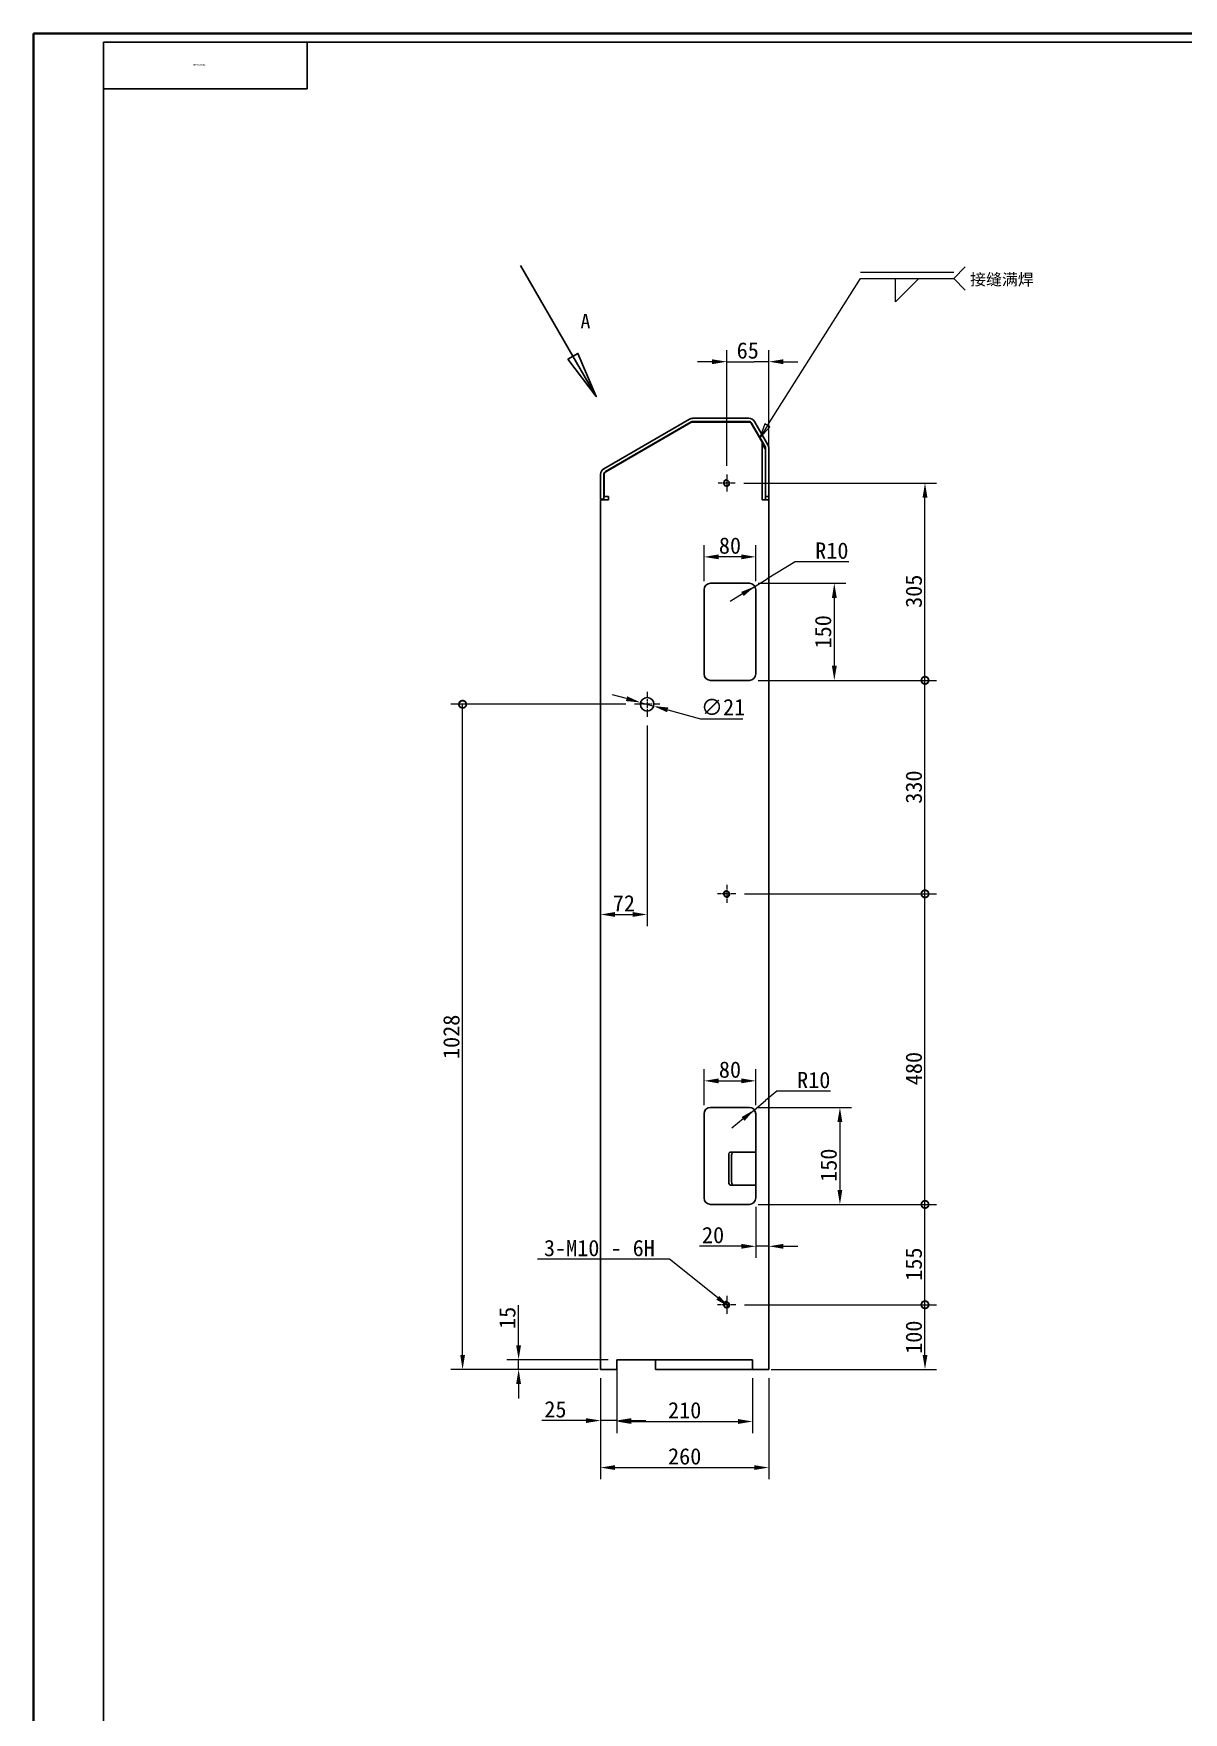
# Model space of a CAD drawing. Header units: millimetres. Extents: x 54 to 7520, y 49 to 5297.
# Drawn here: x 54 to 1832, y 2702 to 5297 of the extents above; entities that cross this region are included whole.
import ezdxf
from ezdxf.enums import TextEntityAlignment as Align

# ---------------------------------------------------------------- set-up
doc = ezdxf.new("R2018")
doc.units = ezdxf.units.MM
doc.header["$LTSCALE"] = 9
doc.linetypes.add('CHAIN', pattern=[0.3543, 0.2362, -0.0295, 0.0591, -0.0295])
doc.linetypes.add('DASHED', pattern=[0.2067, 0.1654, -0.0413])
for name, color, linetype, lineweight, true_color in [('中心标记 (ISO)', 1, 'CHAIN', 18, 0xff0000), ('剖切线 (ISO)', 7, 'CHAIN', 25, 0x008000), ('尺寸 (ISO)', 7, 'Continuous', 18, 0x008000), ('符号 (ISO)', 7, 'Continuous', 18, 0x008000)]:
    doc.layers.add(name, color=color, linetype=linetype, lineweight=lineweight, true_color=true_color)
for name, color, linetype, lineweight in [('可见 (ISO)', 7, 'Continuous', 25), ('可见窄的 (ISO)', 7, 'Continuous', 18), ('图框 (ISO)', 7, 'Continuous', 35)]:
    doc.layers.add(name, color=color, linetype=linetype, lineweight=lineweight)
doc.styles.add('HZ_33', font='simfang.ttf')
doc.styles.get("Standard").update_dxf_attribs({"font": 'simfang.ttf'})
doc.styles.add('最新国标', font='simfang.ttf')
doc.styles.add('注释文本 (ISO)', font='simfang.ttf')
doc.dimstyles.new('默认 (GB)', dxfattribs={"dimscale": 9, "dimtxt": 2.8, "dimasz": 2.5, "dimexe": 2, "dimexo": 1.5, "dimgap": 0.5, "dimtad": 1, "dimtoh": 1, "dimdsep": 46, "dimtxsty": '最新国标', "dimcen": 0.09, "dimdle": 10, "dimclrd": 256, "dimclre": 256, "dimclrt": 256, "dimazin": 2, "dimtfac": 0.535714, "dimtdec": 3, "dimtmove": 0, "dimatfit": 3, "dimfxl": 0, "dimtolj": 1, "dimlwd": -1, "dimlwe": -1, "dimarcsym": 0})
doc.dimstyles.new('默认 (GB)$7', dxfattribs={"dimscale": 9, "dimtxt": 2.8, "dimasz": 2.5, "dimexe": 2, "dimexo": 1.5, "dimgap": 0.5, "dimtad": 1, "dimtoh": 1, "dimdsep": 46, "dimtxsty": '最新国标', "dimcen": 0.09, "dimdle": 10, "dimclrd": 256, "dimclre": 256, "dimclrt": 256, "dimazin": 2, "dimtfac": 0.535714, "dimtdec": 3, "dimtmove": 0, "dimatfit": 3, "dimfxl": 0, "dimtolj": 1, "dimlwd": -1, "dimlwe": -1, "dimarcsym": 0})

# ---------------------------------------------------------------- blocks, each defined once
blk = doc.blocks.new('图框 最新国标')
at = {"layer": '图框 (ISO)'}
for p, q in [((6, 7), (6, 588.5)), ((6, 588.5), (835.5, 588.5))]:
    blk.add_line(p, q, dxfattribs=at)
at = {"layer": '图框 (ISO)', "color": 7, "linetype": 'Continuous', "lineweight": 25}
for p, q in [((18, 587), (834, 587)), ((18, 7), (18, 587)), ((18, 587), (834, 587)), ((53, 587), (53, 579)), ((53, 579), (18, 579))]:
    blk.add_line(p, q, dxfattribs=at)
at = {"layer": '图框 (ISO)', "lineweight": 30}
blk.add_attdef('零件代号', text='', height=2.5, rotation=180, dxfattribs=at).set_placement((35.5, 583), align=Align.MIDDLE_CENTER)
blk = doc.blocks.new('二维转换剖视图0')
at = {"layer": '剖切线 (ISO)', "linetype": 'Continuous'}
for p, q in [((89.64, 548.67), (98.64, 533.08)), ((99.51, 533.58), (97.78, 532.58)), ((102.64, 526.15), (99.51, 533.58)), ((97.78, 532.58), (102.64, 526.15)), ((98.64, 533.08), (102.64, 526.15))]:
    blk.add_line(p, q, dxfattribs=at)
at = {"layer": '剖切线 (ISO)', "linetype": 'Continuous', "flags": 128}
blk.add_lwpolyline([(97.78, 532.58), (102.64, 526.15), (99.51, 533.58), (97.78, 532.58)], dxfattribs=at)
at = {"layer": '剖切线 (ISO)'}
blk.add_solid([(97.78, 532.58), (102.64, 526.15), (99.51, 533.58), (97.78, 532.58)], dxfattribs=at)
at = {"layer": '剖切线 (ISO)', "insert": (99.94, 537.86), "char_height": 2.5, "attachment_point": 7, "style": 'HZ_33'}
blk.add_mtext('A', dxfattribs=at)
blk = doc.blocks.new('*D47')
at = {"layer": 'Defpoints', "color": 0, "transparency": 16777216}
for p in [(930.5, 3231.9), (1190.5, 3231.9), (1190.5, 3080.2)]:
    blk.add_point(p, dxfattribs=at)
at = {"layer": '尺寸 (ISO)', "color": 116, "true_color": 0x00803f, "transparency": 16777216}
for p, q in [((930.5, 3218.4), (930.5, 3062.2)), ((1190.5, 3218.4), (1190.5, 3062.2)), ((953, 3080.2), (1168, 3080.2))]:
    blk.add_line(p, q, dxfattribs=at)
for points in [[(953, 3084), (953, 3076.5), (930.5, 3080.2)], [(1168, 3084), (1168, 3076.5), (1190.5, 3080.2)]]:
    blk.add_solid(points, dxfattribs=at)
at = {"layer": '尺寸 (ISO)', "transparency": 16777216, "insert": (1060.5, 3097.4), "char_height": 25.2, "attachment_point": 5, "style": '最新国标'}
blk.add_mtext('\\A1;260', dxfattribs=at)
blk = doc.blocks.new('*D48')
at = {"layer": 'Defpoints', "color": 0, "transparency": 16777216}
for p in [(930.5, 3231.9), (955.5, 3231.9), (955.5, 3152.9)]:
    blk.add_point(p, dxfattribs=at)
at = {"layer": '尺寸 (ISO)', "color": 116, "true_color": 0x00803f, "transparency": 16777216}
for p, q in [((930.5, 3218.4), (930.5, 3134.9)), ((955.5, 3218.4), (955.5, 3134.9)), ((908, 3152.9), (839.8, 3152.9)), ((955.5, 3152.9), (930.5, 3152.9)), ((978, 3152.9), (1000.5, 3152.9))]:
    blk.add_line(p, q, dxfattribs=at)
for points in [[(908, 3156.6), (908, 3149.1), (930.5, 3152.9)], [(978, 3156.6), (978, 3149.1), (955.5, 3152.9)]]:
    blk.add_solid(points, dxfattribs=at)
at = {"layer": '尺寸 (ISO)', "transparency": 16777216, "insert": (860.7, 3170.1), "char_height": 25.2, "attachment_point": 5, "style": '最新国标'}
blk.add_mtext('\\A1;25', dxfattribs=at)
blk = doc.blocks.new('*D49')
at = {"layer": 'Defpoints', "color": 0, "transparency": 16777216}
for p in [(955.5, 3246.9), (1165.5, 3231.9), (1165.5, 3151.4)]:
    blk.add_point(p, dxfattribs=at)
at = {"layer": '尺寸 (ISO)', "color": 116, "true_color": 0x00803f, "transparency": 16777216}
for p, q in [((955.5, 3233.4), (955.5, 3133.4)), ((1165.5, 3218.4), (1165.5, 3133.4)), ((978, 3151.4), (1143, 3151.4))]:
    blk.add_line(p, q, dxfattribs=at)
for points in [[(978, 3155.2), (978, 3147.7), (955.5, 3151.4)], [(1143, 3155.2), (1143, 3147.7), (1165.5, 3151.4)]]:
    blk.add_solid(points, dxfattribs=at)
at = {"layer": '尺寸 (ISO)', "transparency": 16777216, "insert": (1060.5, 3168.7), "char_height": 25.2, "attachment_point": 5, "style": '最新国标'}
blk.add_mtext('\\A1;210', dxfattribs=at)
blk = doc.blocks.new('*D50')
at = {"layer": 'Defpoints', "color": 0, "transparency": 16777216}
for p in [(1190.5, 4789.4), (1125.5, 4615.1), (1190.5, 4575.9)]:
    blk.add_point(p, dxfattribs=at)
at = {"layer": '尺寸 (ISO)', "color": 116, "true_color": 0x00803f, "transparency": 16777216}
for p, q in [((1125.5, 4628.6), (1125.5, 4807.4)), ((1190.5, 4589.4), (1190.5, 4807.4)), ((1103, 4789.4), (1080.5, 4789.4)), ((1125.5, 4789.4), (1148, 4789.4)), ((1148, 4789.4), (1168, 4789.4)), ((1190.5, 4789.4), (1168, 4789.4)), ((1213, 4789.4), (1235.5, 4789.4))]:
    blk.add_line(p, q, dxfattribs=at)
for points in [[(1103, 4793.1), (1103, 4785.6), (1125.5, 4789.4)], [(1213, 4793.1), (1213, 4785.6), (1190.5, 4789.4)]]:
    blk.add_solid(points, dxfattribs=at)
at = {"layer": '尺寸 (ISO)', "transparency": 16777216, "insert": (1158, 4806.6), "char_height": 25.2, "attachment_point": 5, "style": '最新国标'}
blk.add_mtext('\\A1;65', dxfattribs=at)
blk = doc.blocks.new('*D55')
at = {"layer": 'Defpoints', "color": 0, "transparency": 16777216}
for p in [(955.5, 3246.9), (803.8, 3231.9), (930.5, 3231.9)]:
    blk.add_point(p, dxfattribs=at)
at = {"layer": '尺寸 (ISO)', "color": 116, "true_color": 0x00803f, "transparency": 16777216}
for p, q in [((803.8, 3269.4), (803.8, 3331.3)), ((942, 3246.9), (785.8, 3246.9)), ((803.8, 3231.9), (803.8, 3246.9)), ((917, 3231.9), (785.8, 3231.9)), ((803.8, 3209.4), (803.8, 3186.9))]:
    blk.add_line(p, q, dxfattribs=at)
for points in [[(800, 3269.4), (807.5, 3269.4), (803.8, 3246.9)], [(800, 3209.4), (807.5, 3209.4), (803.8, 3231.9)]]:
    blk.add_solid(points, dxfattribs=at)
at = {"layer": '尺寸 (ISO)', "transparency": 16777216, "insert": (786.5, 3311.6), "char_height": 25.2, "attachment_point": 5, "rotation": 90, "style": '最新国标'}
blk.add_mtext('\\A1;15', dxfattribs=at)
blk = doc.blocks.new('*D56')
at = {"layer": 'Defpoints', "color": 0, "transparency": 16777216}
for p in [(1160.5, 3636.9), (1160.5, 3486.9), (1300.5, 3486.9)]:
    blk.add_point(p, dxfattribs=at)
at = {"layer": '尺寸 (ISO)', "color": 116, "true_color": 0x00803f, "transparency": 16777216}
for p, q in [((1174, 3636.9), (1318.5, 3636.9)), ((1300.5, 3614.4), (1300.5, 3509.4)), ((1174, 3486.9), (1318.5, 3486.9))]:
    blk.add_line(p, q, dxfattribs=at)
for points in [[(1296.7, 3614.4), (1304.2, 3614.4), (1300.5, 3636.9)], [(1296.7, 3509.4), (1304.2, 3509.4), (1300.5, 3486.9)]]:
    blk.add_solid(points, dxfattribs=at)
at = {"layer": '尺寸 (ISO)', "transparency": 16777216, "insert": (1283.2, 3547.5), "char_height": 25.2, "attachment_point": 5, "rotation": 90, "style": '最新国标'}
blk.add_mtext('\\A1;150', dxfattribs=at)
blk = doc.blocks.new('*D57')
at = {"layer": 'Defpoints', "color": 0, "transparency": 16777216}
for p in [(1170.5, 3677.9), (1090.5, 3626.9), (1170.5, 3626.9)]:
    blk.add_point(p, dxfattribs=at)
at = {"layer": '尺寸 (ISO)', "color": 116, "true_color": 0x00803f, "transparency": 16777216}
for p, q in [((1090.5, 3640.4), (1090.5, 3695.9)), ((1170.5, 3640.4), (1170.5, 3695.9)), ((1113, 3677.9), (1148, 3677.9))]:
    blk.add_line(p, q, dxfattribs=at)
for points in [[(1113, 3681.6), (1113, 3674.1), (1090.5, 3677.9)], [(1148, 3681.6), (1148, 3674.1), (1170.5, 3677.9)]]:
    blk.add_solid(points, dxfattribs=at)
at = {"layer": '尺寸 (ISO)', "transparency": 16777216, "insert": (1130.5, 3695.1), "char_height": 25.2, "attachment_point": 5, "style": '最新国标'}
blk.add_mtext('\\A1;80', dxfattribs=at)
blk = doc.blocks.new('*D58')
at = {"layer": 'Defpoints', "color": 0, "transparency": 16777216}
for p in [(1168.2, 3633.2), (1160.5, 3626.9)]:
    blk.add_point(p, dxfattribs=at)
at = {"layer": '尺寸 (ISO)', "color": 116, "true_color": 0x00803f, "transparency": 16777216}
for p, q in [((1203, 3661.8), (1185.6, 3647.5)), ((1286.1, 3661.8), (1203, 3661.8)), ((1160.5, 3626.9), (1168.2, 3633.2)), ((1168.2, 3633.2), (1185.6, 3647.5)), ((1150.8, 3619), (1133.4, 3604.7))]:
    blk.add_line(p, q, dxfattribs=at)
blk.add_solid([(1148.4, 3621.9), (1153.2, 3616.1), (1168.2, 3633.2)], dxfattribs=at)
at = {"layer": '尺寸 (ISO)', "transparency": 16777216, "insert": (1260, 3679), "char_height": 25.2, "attachment_point": 5, "style": '最新国标'}
blk.add_mtext('\\A1;R10', dxfattribs=at)
blk = doc.blocks.new('_DotSmall')
at = {"color": 0, "linetype": 'ByBlock', "const_width": 0.5}
blk.add_lwpolyline([(-0.0625, 0, 1), (0.0625, 0, 1)], format="xyb", close=True, dxfattribs=at)
blk = doc.blocks.new('*D59')
at = {"layer": 'Defpoints', "color": 0, "transparency": 16777216}
for p in [(1139.5, 3331.9), (1432, 3331.9), (1180.5, 3231.9)]:
    blk.add_point(p, dxfattribs=at)
at = {"layer": '尺寸 (ISO)', "color": 116, "true_color": 0x00803f, "transparency": 16777216}
for p, q in [((1153, 3331.9), (1450, 3331.9)), ((1432, 3254.4), (1432, 3331.9)), ((1194, 3231.9), (1450, 3231.9))]:
    blk.add_line(p, q, dxfattribs=at)
blk.add_solid([(1428.3, 3254.4), (1435.8, 3254.4), (1432, 3231.9)], dxfattribs=at)
at = {"layer": '尺寸 (ISO)', "color": 116, "true_color": 0x00803f, "transparency": 16777216, "xscale": 22.5, "yscale": 22.5, "zscale": 22.5, "rotation": 90}
blk.add_blockref('_DotSmall', (1432, 3331.9), dxfattribs=at)
at = {"layer": '尺寸 (ISO)', "transparency": 16777216, "insert": (1414.8, 3281.7), "char_height": 25.2, "attachment_point": 5, "rotation": 90, "style": '最新国标'}
blk.add_mtext('\\A1;100', dxfattribs=at)
blk = doc.blocks.new('*D60')
at = {"layer": 'Defpoints', "color": 0, "transparency": 16777216}
for p in [(1160.5, 3486.9), (1432, 3486.9), (1139.5, 3331.9)]:
    blk.add_point(p, dxfattribs=at)
at = {"layer": '尺寸 (ISO)', "color": 116, "true_color": 0x00803f, "transparency": 16777216}
for p, q in [((1174, 3486.9), (1450, 3486.9)), ((1432, 3331.9), (1432, 3486.9)), ((1153, 3331.9), (1450, 3331.9))]:
    blk.add_line(p, q, dxfattribs=at)
at = {"layer": '尺寸 (ISO)', "color": 116, "true_color": 0x00803f, "transparency": 16777216, "xscale": 22.5, "yscale": 22.5, "zscale": 22.5}
for p, rotation in [((1432, 3486.9), 90), ((1432, 3331.9), 270)]:
    blk.add_blockref('_DotSmall', p, dxfattribs=dict(at, rotation=rotation))
at = {"layer": '尺寸 (ISO)', "transparency": 16777216, "insert": (1414.8, 3394.6), "char_height": 25.2, "attachment_point": 5, "rotation": 90, "style": '最新国标'}
blk.add_mtext('\\A1;155', dxfattribs=at)
blk = doc.blocks.new('*D61')
at = {"layer": 'Defpoints', "color": 0, "transparency": 16777216}
for p in [(1139.5, 3966.9), (1432, 3966.9), (1160.5, 3486.9)]:
    blk.add_point(p, dxfattribs=at)
at = {"layer": '尺寸 (ISO)', "color": 116, "true_color": 0x00803f, "transparency": 16777216}
for p, q in [((1153, 3966.9), (1450, 3966.9)), ((1432, 3486.9), (1432, 3966.9)), ((1174, 3486.9), (1450, 3486.9))]:
    blk.add_line(p, q, dxfattribs=at)
at = {"layer": '尺寸 (ISO)', "color": 116, "true_color": 0x00803f, "transparency": 16777216, "xscale": 22.5, "yscale": 22.5, "zscale": 22.5}
for p, rotation in [((1432, 3966.9), 90), ((1432, 3486.9), 270)]:
    blk.add_blockref('_DotSmall', p, dxfattribs=dict(at, rotation=rotation))
at = {"layer": '尺寸 (ISO)', "transparency": 16777216, "insert": (1414.8, 3696.9), "char_height": 25.2, "attachment_point": 5, "rotation": 90, "style": '最新国标'}
blk.add_mtext('\\A1;480', dxfattribs=at)
blk = doc.blocks.new('*D62')
at = {"layer": 'Defpoints', "color": 0, "transparency": 16777216}
for p in [(1160.5, 4296.9), (1432, 4296.9), (1139.5, 3966.9)]:
    blk.add_point(p, dxfattribs=at)
at = {"layer": '尺寸 (ISO)', "color": 116, "true_color": 0x00803f, "transparency": 16777216}
for p, q in [((1174, 4296.9), (1450, 4296.9)), ((1432, 3966.9), (1432, 4296.9)), ((1153, 3966.9), (1450, 3966.9))]:
    blk.add_line(p, q, dxfattribs=at)
at = {"layer": '尺寸 (ISO)', "color": 116, "true_color": 0x00803f, "transparency": 16777216, "xscale": 22.5, "yscale": 22.5, "zscale": 22.5}
for p, rotation in [((1432, 4296.9), 90), ((1432, 3966.9), 270)]:
    blk.add_blockref('_DotSmall', p, dxfattribs=dict(at, rotation=rotation))
at = {"layer": '尺寸 (ISO)', "transparency": 16777216, "insert": (1414.8, 4131.9), "char_height": 25.2, "attachment_point": 5, "rotation": 90, "style": '最新国标'}
blk.add_mtext('\\A1;330', dxfattribs=at)
blk = doc.blocks.new('*D63')
at = {"layer": 'Defpoints', "color": 0, "transparency": 16777216}
for p in [(1138.7, 4601.9), (1432, 4601.9), (1160.5, 4296.9)]:
    blk.add_point(p, dxfattribs=at)
at = {"layer": '尺寸 (ISO)', "color": 116, "true_color": 0x00803f, "transparency": 16777216}
for p, q in [((1152.2, 4601.9), (1450, 4601.9)), ((1432, 4296.9), (1432, 4579.4)), ((1174, 4296.9), (1450, 4296.9))]:
    blk.add_line(p, q, dxfattribs=at)
blk.add_solid([(1428.3, 4579.4), (1435.8, 4579.4), (1432, 4601.9)], dxfattribs=at)
at = {"layer": '尺寸 (ISO)', "color": 116, "true_color": 0x00803f, "transparency": 16777216, "xscale": 22.5, "yscale": 22.5, "zscale": 22.5, "rotation": 270}
blk.add_blockref('_DotSmall', (1432, 4296.9), dxfattribs=at)
at = {"layer": '尺寸 (ISO)', "transparency": 16777216, "insert": (1414.8, 4434.6), "char_height": 25.2, "attachment_point": 5, "rotation": 90, "style": '最新国标'}
blk.add_mtext('\\A1;305', dxfattribs=at)
blk = doc.blocks.new('*D64')
at = {"layer": 'Defpoints', "color": 0, "transparency": 16777216}
for p in [(1090.5, 4487.7), (1090.5, 4436.9), (1170.5, 4436.9)]:
    blk.add_point(p, dxfattribs=at)
at = {"layer": '尺寸 (ISO)', "color": 116, "true_color": 0x00803f, "transparency": 16777216}
for p, q in [((1090.5, 4450.4), (1090.5, 4505.7)), ((1170.5, 4450.4), (1170.5, 4505.7)), ((1148, 4487.7), (1113, 4487.7))]:
    blk.add_line(p, q, dxfattribs=at)
for points in [[(1113, 4491.5), (1113, 4484), (1090.5, 4487.7)], [(1148, 4491.5), (1148, 4484), (1170.5, 4487.7)]]:
    blk.add_solid(points, dxfattribs=at)
at = {"layer": '尺寸 (ISO)', "transparency": 16777216, "insert": (1130.5, 4505), "char_height": 25.2, "attachment_point": 5, "style": '最新国标'}
blk.add_mtext('\\A1;80', dxfattribs=at)
blk = doc.blocks.new('*D65')
at = {"layer": 'Defpoints', "color": 0, "transparency": 16777216}
for p in [(1160.5, 4446.9), (1160.5, 4296.9), (1291.8, 4296.9)]:
    blk.add_point(p, dxfattribs=at)
at = {"layer": '尺寸 (ISO)', "color": 116, "true_color": 0x00803f, "transparency": 16777216}
for p, q in [((1174, 4446.9), (1309.8, 4446.9)), ((1291.8, 4424.4), (1291.8, 4319.4)), ((1174, 4296.9), (1309.8, 4296.9))]:
    blk.add_line(p, q, dxfattribs=at)
for points in [[(1288.1, 4424.4), (1295.6, 4424.4), (1291.8, 4446.9)], [(1288.1, 4319.4), (1295.6, 4319.4), (1291.8, 4296.9)]]:
    blk.add_solid(points, dxfattribs=at)
at = {"layer": '尺寸 (ISO)', "transparency": 16777216, "insert": (1274.6, 4371.9), "char_height": 25.2, "attachment_point": 5, "rotation": 90, "style": '最新国标'}
blk.add_mtext('\\A1;150', dxfattribs=at)
blk = doc.blocks.new('*D66')
at = {"layer": 'Defpoints', "color": 0, "transparency": 16777216}
for p in [(1169, 4442.1), (1160.5, 4436.9)]:
    blk.add_point(p, dxfattribs=at)
at = {"layer": '尺寸 (ISO)', "color": 116, "true_color": 0x00803f, "transparency": 16777216}
for p, q in [((1231.1, 4480), (1188.2, 4453.8)), ((1314.2, 4480), (1231.1, 4480)), ((1160.5, 4436.9), (1169, 4442.1)), ((1169, 4442.1), (1188.2, 4453.8)), ((1149.8, 4430.4), (1130.6, 4418.7))]:
    blk.add_line(p, q, dxfattribs=at)
blk.add_solid([(1147.9, 4433.6), (1151.8, 4427.2), (1169, 4442.1)], dxfattribs=at)
at = {"layer": '尺寸 (ISO)', "transparency": 16777216, "insert": (1288, 4497.2), "char_height": 25.2, "attachment_point": 5, "style": '最新国标'}
blk.add_mtext('\\A1;R10', dxfattribs=at)
blk = doc.blocks.new('*D67')
at = {"layer": 'Defpoints', "color": 0, "transparency": 16777216}
for p in [(1170.5, 3496.9), (1190.5, 3457.1), (1190.5, 3422.2)]:
    blk.add_point(p, dxfattribs=at)
at = {"layer": '尺寸 (ISO)', "color": 116, "true_color": 0x00803f, "transparency": 16777216}
for p, q in [((1170.5, 3483.4), (1170.5, 3404.2)), ((1148, 3422.2), (1083.4, 3422.2)), ((1190.5, 3422.2), (1170.5, 3422.2)), ((1213, 3422.2), (1235.5, 3422.2))]:
    blk.add_line(p, q, dxfattribs=at)
for points in [[(1148, 3425.9), (1148, 3418.4), (1170.5, 3422.2)], [(1213, 3425.9), (1213, 3418.4), (1190.5, 3422.2)]]:
    blk.add_solid(points, dxfattribs=at)
at = {"layer": '尺寸 (ISO)', "transparency": 16777216, "insert": (1104.4, 3439.4), "char_height": 25.2, "attachment_point": 5, "style": '最新国标'}
blk.add_mtext('\\A1;20', dxfattribs=at)
blk = doc.blocks.new('*D68')
at = {"layer": 'Defpoints', "color": 0, "transparency": 16777216}
for p in [(717.2, 4259.9), (983, 4259.9), (940.5, 3231.9)]:
    blk.add_point(p, dxfattribs=at)
at = {"layer": '尺寸 (ISO)', "color": 116, "true_color": 0x00803f, "transparency": 16777216}
for p, q in [((969.5, 4259.9), (699.2, 4259.9)), ((717.2, 3254.4), (717.2, 4259.9)), ((927, 3231.9), (699.2, 3231.9))]:
    blk.add_line(p, q, dxfattribs=at)
blk.add_solid([(713.5, 3254.4), (721, 3254.4), (717.2, 3231.9)], dxfattribs=at)
at = {"layer": '尺寸 (ISO)', "color": 116, "true_color": 0x00803f, "transparency": 16777216, "xscale": 22.5, "yscale": 22.5, "zscale": 22.5, "rotation": 90}
blk.add_blockref('_DotSmall', (717.2, 4259.9), dxfattribs=at)
at = {"layer": '尺寸 (ISO)', "transparency": 16777216, "insert": (700, 3745.9), "char_height": 25.2, "attachment_point": 5, "rotation": 90, "style": '最新国标'}
blk.add_mtext('\\A1;1028', dxfattribs=at)
blk = doc.blocks.new('*D69')
at = {"layer": 'Defpoints', "color": 0, "transparency": 16777216}
for p in [(992.3, 4262.7), (1012.6, 4257.1)]:
    blk.add_point(p, dxfattribs=at)
at = {"layer": '尺寸 (ISO)', "color": 116, "true_color": 0x00803f, "transparency": 16777216}
for p, q in [((970.6, 4268.6), (948.9, 4274.5)), ((992.3, 4262.7), (1012.6, 4257.1)), ((1034.3, 4251.2), (1084.8, 4237.5)), ((1084.8, 4237.5), (1150.2, 4237.5))]:
    blk.add_line(p, q, dxfattribs=at)
for points in [[(971.6, 4272.2), (969.7, 4264.9), (992.3, 4262.7)], [(1035.3, 4254.9), (1033.3, 4247.6), (1012.6, 4257.1)]]:
    blk.add_solid(points, dxfattribs=at)
at = {"layer": '尺寸 (ISO)', "transparency": 16777216, "insert": (1119.8, 4255.5), "char_height": 25.2, "attachment_point": 5, "style": '最新国标'}
blk.add_mtext('\\A1;∅21', dxfattribs=at)
blk = doc.blocks.new('*D70')
at = {"layer": 'Defpoints', "color": 0, "transparency": 16777216}
for p in [(1002.5, 4240.4), (930.5, 3935), (1002.5, 3935)]:
    blk.add_point(p, dxfattribs=at)
at = {"layer": '尺寸 (ISO)', "color": 116, "true_color": 0x00803f, "transparency": 16777216}
for p, q in [((1002.5, 4226.9), (1002.5, 3917)), ((953, 3935), (980, 3935))]:
    blk.add_line(p, q, dxfattribs=at)
for points in [[(953, 3938.8), (953, 3931.3), (930.5, 3935)], [(980, 3938.8), (980, 3931.3), (1002.5, 3935)]]:
    blk.add_solid(points, dxfattribs=at)
at = {"layer": '尺寸 (ISO)', "transparency": 16777216, "insert": (966.5, 3952.3), "char_height": 25.2, "attachment_point": 5, "style": '最新国标'}
blk.add_mtext('\\A1;72', dxfattribs=at)
blk = doc.blocks.new('焊接符号标识符1')
at = {"layer": '符号 (ISO)'}
for p, q in [((164.04, 546.45), (166.04, 548.45)), ((132.05, 521.21), (148.04, 546.45)), ((148.04, 546.45), (164.04, 546.45)), ((154.04, 546.45), (158.04, 546.45)), ((158.04, 546.45), (154.04, 542.45)), ((154.04, 542.45), (154.04, 546.45)), ((164.04, 546.45), (166.04, 544.45)), ((131.63, 521.48), (130.72, 519.1)), ((132.05, 521.21), (130.72, 519.1)), ((130.72, 519.1), (132.48, 520.94)), ((132.48, 520.94), (131.63, 521.48))]:
    blk.add_line(p, q, dxfattribs=at)
at = {"layer": '符号 (ISO)', "linetype": 'DASHED', "ltscale": 12.901145}
blk.add_line((148.04, 547.5), (164.04, 547.5), dxfattribs=at)
at = {"layer": '符号 (ISO)', "flags": 128}
blk.add_lwpolyline([(131.63, 521.48), (130.72, 519.1), (132.48, 520.94), (131.63, 521.48)], dxfattribs=at)
at = {"layer": '符号 (ISO)'}
blk.add_solid([(131.63, 521.48), (130.72, 519.1), (132.48, 520.94), (131.63, 521.48)], dxfattribs=at)
at = {"layer": '符号 (ISO)', "insert": (166.87, 545.05), "char_height": 2, "attachment_point": 7, "style": '注释文本 (ISO)'}
blk.add_mtext('接缝满焊', dxfattribs=at)

msp = doc.modelspace()

# ---------------------------------------------------------------- linework, layer by layer
at = {"layer": '中心标记 (ISO)', "ltscale": 3.256479}
for p, q in [((1138.668, 4601.8998), (1112.292, 4601.8998)), ((1125.48, 4615.0878), (1125.48, 4588.7118))]:
    msp.add_line(p, q, dxfattribs=at)
at = {"layer": '中心标记 (ISO)', "ltscale": 4.815132}
for p, q in [((1021.98, 4259.8996), (982.98, 4259.8996)), ((1002.48, 4279.3996), (1002.48, 4240.3996))]:
    msp.add_line(p, q, dxfattribs=at)
at = {"layer": '中心标记 (ISO)', "ltscale": 3.45699}
for p, q in [((1125.48, 3980.8998), (1125.48, 3952.8998)), ((1139.48, 3966.8998), (1111.48, 3966.8998)), ((1139.48, 3331.8998), (1111.48, 3331.8998)), ((1125.48, 3345.8998), (1125.48, 3317.8998))]:
    msp.add_line(p, q, dxfattribs=at)
at = {"layer": '可见 (ISO)'}
for p, q in [((1068.1595, 4700.5601), (935.4801, 4623.9576)), ((1159.7065, 4701.8998), (1073.1595, 4701.8998)), ((1073.1595, 4696.8998), (1159.7065, 4696.8998)), ((1189.1403, 4660.9191), (1168.3668, 4696.8998)), ((937.9801, 4619.6275), (1070.6595, 4696.23)), ((1069.9275, 4695.23), (938.4801, 4619.3388)), ((1070.2867, 4695.8643), (1071.8324, 4695.8643)), ((1070.2867, 4695.8643), (1070.2867, 4695.4183)), ((1159.7065, 4695.8998), (1072.4275, 4695.8998)), ((1162.7533, 4695.8643), (1160.3016, 4695.8643)), ((1164.0367, 4694.3998), (1184.8102, 4658.4191)), ((1179.8102, 4666.0793), (1164.0367, 4693.3998)), ((1180.48, 4575.9191), (1180.48, 4663.5793)), ((1184.8102, 4654.8835), (1180.48, 4662.3835)), ((1185.48, 4654.8835), (1184.8102, 4654.8835)), ((1185.48, 4655.9191), (1185.48, 4580.9191)), ((1190.48, 4580.9191), (1190.48, 4655.9191)), ((930.4801, 4615.2973), (930.4801, 4581.9188)), ((935.4801, 4581.9188), (935.4801, 4615.2973)), ((935.98, 4614.4313), (935.98, 4580.8998)), ((935.9801, 4615.0087), (935.9801, 4580.9191)), ((930.48, 3231.8996), (930.48, 4575.9191)), ((940.48, 4575.9191), (930.48, 4575.9191)), ((930.4801, 4576.9188), (930.4801, 4581.9188)), ((930.4801, 4576.9188), (935.4801, 4576.9188)), ((935.4801, 4581.9188), (935.4801, 4576.9188)), ((935.98, 4580.8998), (942.98, 4580.8998)), ((935.9801, 4580.9191), (942.98, 4580.9191)), ((942.98, 4575.9191), (940.48, 4575.9191)), ((942.98, 4580.9191), (942.98, 4575.9191)), ((1190.48, 4575.9191), (1180.48, 4575.9191)), ((1185.48, 4575.9191), (1185.48, 4580.9191)), ((1185.48, 4580.9191), (1190.48, 4580.9191)), ((1190.48, 4580.9191), (1190.48, 4575.9191)), ((1190.48, 4575.9191), (1190.48, 3231.8996)), ((1100.48, 4446.8998), (1160.48, 4446.8998)), ((1090.48, 4306.8998), (1090.48, 4436.8998)), ((1170.48, 4436.8998), (1170.48, 4306.8998)), ((1160.48, 4296.8998), (1100.48, 4296.8998)), ((1100.48, 3636.8998), (1160.48, 3636.8998)), ((1090.48, 3496.8998), (1090.48, 3626.8998)), ((1170.48, 3626.8998), (1170.48, 3496.8998)), ((1128.6499, 3521.8996), (1128.6499, 3562.8996)), ((1131.1499, 3567.8996), (1170.48, 3567.8996)), ((1132.98, 3562.8996), (1132.98, 3521.8996)), ((1170.48, 3516.8996), (1131.1499, 3516.8996)), ((1160.48, 3486.8998), (1100.48, 3486.8998)), ((955.48, 3231.8996), (955.48, 3246.8996)), ((955.48, 3246.8996), (1165.48, 3246.8996)), ((1015.48, 3246.8996), (1015.48, 3231.8996)), ((1165.48, 3246.8996), (1165.48, 3231.8996)), ((930.48, 3231.8996), (940.48, 3231.8996)), ((955.48, 3231.8996), (940.48, 3231.8996)), ((1015.48, 3231.8996), (1064.7065, 3231.8996)), ((1064.7065, 3231.8996), (1069.0367, 3231.8996)), ((1069.0367, 3231.8996), (1165.48, 3231.8996)), ((1180.48, 3231.8996), (1165.48, 3231.8996)), ((1180.48, 3231.8996), (1190.48, 3231.8996))]:
    msp.add_line(p, q, dxfattribs=at)
for centre, radius in [((1125.48, 4601.8998), 4.188), ((1002.48, 4259.8996), 10.5), ((1125.48, 3966.8998), 4.188), ((1125.48, 3331.8998), 4.188)]:
    msp.add_circle(centre, radius, dxfattribs=at)
for centre, radius, start, end in [((1073.1595, 4691.8998), 10, 90, 120), ((1073.1595, 4691.8998), 5, 90, 120), ((1159.7065, 4691.8998), 10, 30, 90), ((1159.7065, 4691.8998), 5, 30, 90), ((1072.4275, 4690.8998), 5, 90, 120), ((1159.7065, 4690.8998), 5, 30, 90), ((1175.48, 4663.5793), 5, 0, 30), ((1180.48, 4655.9191), 5, 0, 30), ((1180.48, 4655.9191), 10, 0, 30), ((940.4801, 4615.2973), 10, 120, 180), ((940.4801, 4615.2973), 5, 120, 180), ((940.9801, 4615.0087), 5, 120, 180), ((941.98, 4614.4313), 6, 179.7327388, 180), ((1100.48, 4436.8998), 10, 90, 180), ((1160.48, 4436.8998), 10, 0, 90), ((1100.48, 4306.8998), 10, 180, 270), ((1160.48, 4306.8998), 10, 270, 0), ((1100.48, 3626.8998), 10, 90, 180), ((1160.48, 3626.8998), 10, 0, 90), ((1100.48, 3496.8998), 10, 180, 270), ((1160.48, 3496.8998), 10, 270, 0)]:
    msp.add_arc(centre, radius, start, end, dxfattribs=at)
for centre, major_axis, start_param, end_param in [((1131.1499, 3562.8996), (0, 5), 0, 1.570796327), ((1135.48, 3562.8996), (0, 5), 0, 1.570796327), ((1131.1499, 3521.8996), (0, -5), 4.71238898, 6.283185307), ((1135.48, 3521.8996), (0, -5), 4.71238898, 6.283185307)]:
    msp.add_ellipse(centre, major_axis=major_axis, ratio=0.5, start_param=start_param, end_param=end_param, dxfattribs=at)
at = {"layer": '可见窄的 (ISO)'}
for centre in [(1125.48, 4601.8998), (1125.48, 3966.8998), (1125.48, 3331.8998)]:
    msp.add_arc(centre, 5, 80, 350, dxfattribs=at)

# ---------------------------------------------------------------- block references
ref = msp.add_blockref('图框 最新国标', (0, 0), dxfattribs=dict(xscale=9, yscale=9, zscale=9))
lines = msp.add_mtext('7420701A01 ', dxfattribs={"layer": '图框 (ISO)', "insert": (319.5, 5247), "char_height": 2.5, "attachment_point": 1, "rotation": 180})
ref.add_attrib('零件代号', '', (319.5, 5247)).embed_mtext(lines)
at = {"layer": '剖切线 (ISO)', "xscale": 9, "yscale": 9, "zscale": 9}
msp.add_blockref('二维转换剖视图0', (0, 0), dxfattribs=at)
at = {"layer": '符号 (ISO)', "xscale": 9, "yscale": 9, "zscale": 9}
msp.add_blockref('焊接符号标识符1', (0, 0), dxfattribs=at)

# ---------------------------------------------------------------- texts
at = {"layer": '符号 (ISO)', "insert": (1014.3851, 3406.5248), "char_height": 25.2, "width": 190.5179, "attachment_point": 9, "line_spacing_factor": 0.49, "style": '最新国标'}
msp.add_mtext('3-M10 - 6H', dxfattribs=at)

# ---------------------------------------------------------------- dimensions: what is measured, and where the dimension line sits
at = {"layer": '尺寸 (ISO)', "color": 116, "true_color": 0x00803f}
for base, p1, p2, angle, override, picture, middle in [((1190.48, 4789.3995), (1125.48, 4615.0878), (1190.48, 4575.9191), 180, {"dimgap": 0.5, "dimtoh": 0, "dimdec": 2, "dimtol": 0, "dimlim": 0, "dimtp": 0, "dimtm": 0, "dimtdec": 3, "dimtofl": 0}, '*D50', (1157.98, 4789.3995)), ((1432.0463, 4601.8998), (1160.48, 4296.8998), (1138.668, 4601.8998), 90, {"dimgap": 0.5, "dimtoh": 0, "dimdec": 2, "dimblk1": 'DotSmall', "dimsah": 1, "dimdle": 0, "dimtol": 0, "dimlim": 0, "dimtp": 0, "dimtm": 0, "dimtdec": 3, "dimtofl": 0, "dimatfit": 1}, '*D63', (1432.0463, 4434.5998)), ((1090.48, 4487.7358), (1170.48, 4436.8998), (1090.48, 4436.8998), 180, {"dimgap": 0.5, "dimtoh": 0, "dimdec": 2, "dimtol": 0, "dimlim": 0, "dimtp": 0, "dimtm": 0, "dimtdec": 3, "dimtofl": 0, "dimatfit": 1}, '*D64', (1130.48, 4487.7358)), ((1291.8145, 4296.8998), (1160.48, 4446.8998), (1160.48, 4296.8998), 90, {"dimgap": 0.5, "dimtoh": 0, "dimdec": 2, "dimtol": 0, "dimlim": 0, "dimtp": 0, "dimtm": 0, "dimtdec": 3, "dimtofl": 0, "dimatfit": 1}, '*D65', (1291.8145, 4371.8998)), ((1432.0463, 4296.8998), (1139.48, 3966.8998), (1160.48, 4296.8998), 90, {"dimgap": 0.5, "dimtoh": 0, "dimdec": 2, "dimblk1": 'DotSmall', "dimblk2": 'DotSmall', "dimsah": 1, "dimdle": 0, "dimtol": 0, "dimlim": 0, "dimtp": 0, "dimtm": 0, "dimtdec": 3, "dimtofl": 0, "dimatfit": 1}, '*D62', (1432.0463, 4131.8998)), ((717.2069, 4259.8996), (940.48, 3231.8996), (982.98, 4259.8996), 90, {"dimgap": 0.5, "dimtoh": 0, "dimdec": 2, "dimblk2": 'DotSmall', "dimsah": 1, "dimdle": 0, "dimtol": 0, "dimlim": 0, "dimtp": 0, "dimtm": 0, "dimtdec": 3, "dimtofl": 0, "dimatfit": 1}, '*D68', (717.2069, 3745.8996)), ((1432.0463, 3966.8998), (1160.48, 3486.8998), (1139.48, 3966.8998), 90, {"dimgap": 0.5, "dimtoh": 0, "dimdec": 2, "dimblk1": 'DotSmall', "dimblk2": 'DotSmall', "dimsah": 1, "dimdle": 0, "dimtol": 0, "dimlim": 0, "dimtp": 0, "dimtm": 0, "dimtdec": 3, "dimtofl": 0, "dimatfit": 1}, '*D61', (1432.0463, 3696.8998)), ((1300.48, 3486.8998), (1160.48, 3636.8998), (1160.48, 3486.8998), 270, {"dimgap": 0.5, "dimtoh": 0, "dimdec": 2, "dimtol": 0, "dimlim": 0, "dimtp": 0, "dimtm": 0, "dimtdec": 3, "dimtofl": 0, "dimatfit": 1}, '*D56', (1300.48, 3547.4658)), ((1190.48, 3422.1511), (1170.48, 3496.8998), (1190.48, 3457.1467), 180, {"dimgap": 0.5, "dimtoh": 0, "dimdec": 2, "dimse2": 1, "dimtol": 0, "dimlim": 0, "dimtp": 0, "dimtm": 0, "dimtdec": 3, "dimtofl": 1, "dimatfit": 1}, '*D67', (1104.42, 3422.1511)), ((1432.0463, 3486.8998), (1139.48, 3331.8998), (1160.48, 3486.8998), 90, {"dimgap": 0.5, "dimtoh": 0, "dimdec": 2, "dimblk1": 'DotSmall', "dimblk2": 'DotSmall', "dimsah": 1, "dimdle": 0, "dimtol": 0, "dimlim": 0, "dimtp": 0, "dimtm": 0, "dimtdec": 3, "dimtofl": 0, "dimatfit": 1}, '*D60', (1432.0463, 3394.5998)), ((803.7898, 3231.8996), (955.48, 3246.8996), (930.48, 3231.8996), 270, {"dimgap": 0.5, "dimtoh": 0, "dimdec": 2, "dimtol": 0, "dimlim": 0, "dimtp": 0, "dimtm": 0, "dimtdec": 3, "dimtofl": 1, "dimatfit": 1}, '*D55', (803.7898, 3311.5916)), ((1432.0463, 3331.8998), (1180.48, 3231.8996), (1139.48, 3331.8998), 90, {"dimgap": 0.5, "dimtoh": 0, "dimdec": 2, "dimblk2": 'DotSmall', "dimsah": 1, "dimdle": 0, "dimtol": 0, "dimlim": 0, "dimtp": 0, "dimtm": 0, "dimtdec": 3, "dimtofl": 0, "dimatfit": 1}, '*D59', (1432.0463, 3281.6997)), ((1165.48, 3151.4494), (955.48, 3246.8996), (1165.48, 3231.8996), 180, {"dimgap": 0.5, "dimtoh": 0, "dimdec": 2, "dimtol": 0, "dimlim": 0, "dimtp": 0, "dimtm": 0, "dimtdec": 3, "dimtofl": 0, "dimatfit": 1}, '*D49', (1060.48, 3151.4494)), ((955.48, 3152.8743), (930.48, 3231.8996), (955.48, 3231.8996), 180, {"dimgap": 0.5, "dimtoh": 0, "dimdec": 2, "dimtol": 0, "dimlim": 0, "dimtp": 0, "dimtm": 0, "dimtdec": 3, "dimtofl": 1, "dimatfit": 1}, '*D48', (860.6745, 3152.8743)), ((1190.48, 3080.2038), (930.48, 3231.8996), (1190.48, 3231.8996), 180, {"dimgap": 0.5, "dimtoh": 0, "dimdec": 2, "dimtol": 0, "dimlim": 0, "dimtp": 0, "dimtm": 0, "dimtdec": 3, "dimtofl": 0, "dimatfit": 1}, '*D47', (1060.48, 3080.2038))]:
    dim = msp.add_linear_dim(base=base, p1=p1, p2=p2, angle=angle, dimstyle='默认 (GB)', override=override, dxfattribs=at)
    dim.commit()
    dim.dimension.update_dxf_attribs({"geometry": picture, "text_midpoint": middle, "dimtype": 160})
for center, mpoint, picture, middle in [((1160.48, 4436.8998), (1169.016, 4442.1093), '*D66', (1288.0342, 4479.9907)), ((1160.48, 3626.8998), (1168.2144, 3633.2386), '*D58', (1259.9664, 3661.7629))]:
    dim = msp.add_radius_dim(center=center, mpoint=mpoint, dimstyle='默认 (GB)', override={"dimgap": 0.5, "dimtih": 1, "dimdec": 2, "dimlfac": 1, "dimcen": 0, "dimtol": 0, "dimlim": 0, "dimtp": 0, "dimtm": 0, "dimtdec": 3}, dxfattribs=at)
    dim.commit()
    dim.dimension.update_dxf_attribs({"geometry": picture, "text_midpoint": middle, "dimtype": 164})
dim = msp.add_diameter_dim_2p(p1=(992.3478, 4262.6542), p2=(1012.6123, 4257.145), dimstyle='默认 (GB)', override={"dimgap": 0.5, "dimtih": 1, "dimdec": 2, "dimlfac": 1, "dimtol": 0, "dimlim": 0, "dimtp": 0, "dimtm": 0, "dimtdec": 3, "dimatfit": 2}, dxfattribs=at)
dim.commit()
dim.dimension.update_dxf_attribs({"geometry": '*D69', "text_midpoint": (1119.7625, 4237.5178), "dimtype": 163})
for base, p1, p2, override, picture, middle in [((1002.48, 3935.0237), (930.48, 3935.0237), (1002.48, 4240.3996), {"dimgap": 0.5, "dimtoh": 0, "dimdec": 2, "dimse1": 1, "dimtol": 0, "dimlim": 0, "dimtp": 0, "dimtm": 0, "dimtdec": 3, "dimtofl": 0, "dimatfit": 1}, '*D70', (966.48, 3935.0237)), ((1170.48, 3677.8963), (1090.48, 3626.8998), (1170.48, 3626.8998), {"dimgap": 0.5, "dimtoh": 0, "dimdec": 2, "dimtol": 0, "dimlim": 0, "dimtp": 0, "dimtm": 0, "dimtdec": 3, "dimtofl": 0, "dimatfit": 1}, '*D57', (1130.48, 3677.8963))]:
    dim = msp.add_linear_dim(base=base, p1=p1, p2=p2, dimstyle='默认 (GB)', override=override, dxfattribs=at)
    dim.commit()
    dim.dimension.update_dxf_attribs({"geometry": picture, "text_midpoint": middle, "dimtype": 160})

# ---------------------------------------------------------------- leaders
at = {"layer": '符号 (ISO)', "annotation_type": 0, "has_hookline": 1, "hookline_direction": 1, "text_width": 181.44}
msp.add_leader([(1129.2316, 3328.5944), (1036.8851, 3402.3248), (1014.3851, 3402.3248)], dimstyle='默认 (GB)$7', override={"dimgap": 0, "dimtad": 1}, dxfattribs=at)

doc.saveas('drawing.dxf')
